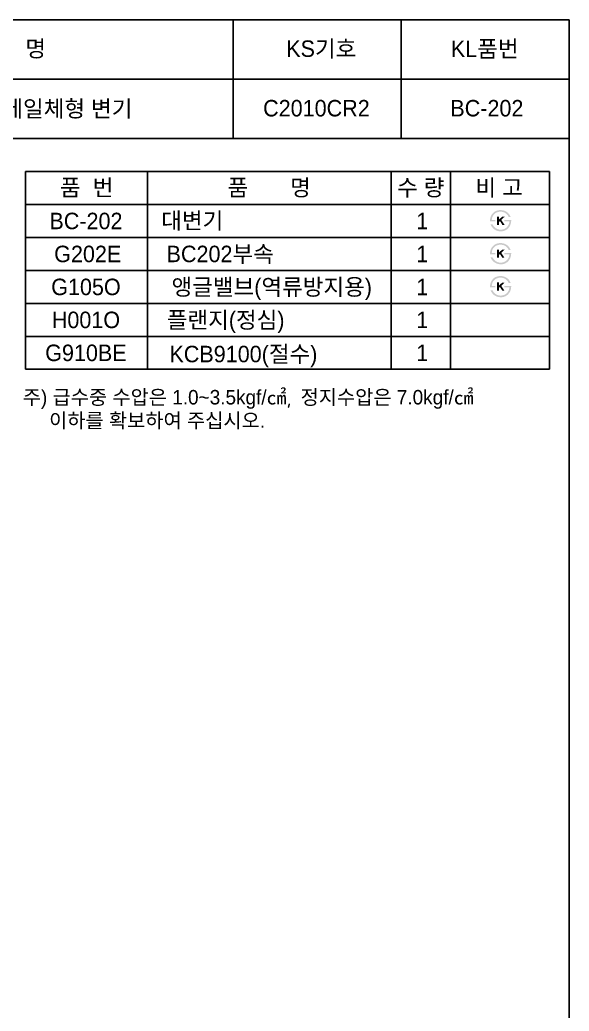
# Model space of a CAD drawing. Header units: millimetres. Extents: x 0 to 1800, y -67 to 2530.
# Drawn here: x 967 to 1800, y 1027 to 2530 of the extents above; entities that cross this region are included whole.
import ezdxf
from ezdxf.enums import TextEntityAlignment as Align

# ---------------------------------------------------------------- set-up
doc = ezdxf.new("R2010")
doc.units = ezdxf.units.MM
doc.layers.add('TEXT', color=7, linetype='Continuous')
doc.layers.add('도각라인', color=255, linetype='Continuous')
doc.styles.add('타이틀', font='H2GTRM.TTF', dxfattribs={"height": 25})

msp = doc.modelspace()

# ---------------------------------------------------------------- hatches: boundary and pattern name
at = {"layer": 'TEXT'}
for points in [[(1680.4, 2224.2), (1680.3, 2224.6), (1680.3, 2225), (1680.3, 2225.4), (1680.3, 2225.8), (1680.3, 2226.2), (1680.4, 2226.6), (1680.4, 2227), (1680.4, 2227.4), (1680.5, 2227.8), (1680.5, 2228.2), (1680.6, 2228.6), (1680.7, 2229), (1680.8, 2229.4), (1680.9, 2229.8), (1681, 2230.1), (1681.1, 2230.5), (1681.2, 2230.9), (1681.3, 2231.3), (1681.5, 2231.7), (1681.6, 2232), (1681.8, 2232.4), (1681.9, 2232.7), (1682.1, 2233.1), (1682.3, 2233.4), (1682.5, 2233.8), (1682.6, 2234.1), (1682.9, 2234.4), (1683.1, 2234.8), (1683.3, 2235.1), (1683.5, 2235.4), (1683.7, 2235.7), (1684.3, 2236.3), (1684.5, 2236.6), (1684.8, 2236.9), (1685.1, 2237.2), (1685.4, 2237.5), (1685.7, 2237.8), (1686, 2238), (1686.3, 2238.3), (1686.6, 2238.5), (1686.9, 2238.7), (1687.3, 2239), (1687.6, 2239.2), (1687.9, 2239.4), (1688.3, 2239.6), (1688.7, 2239.8), (1689, 2239.9), (1689.4, 2240.1), (1689.8, 2240.3), (1690.2, 2240.5), (1690.7, 2240.6), (1691.1, 2240.7), (1691.5, 2240.9), (1692, 2241), (1692.4, 2241.1), (1692.9, 2241.2), (1693.3, 2241.2), (1693.8, 2241.3), (1694.3, 2241.4), (1694.7, 2241.4), (1695.2, 2241.4), (1695.7, 2241.5), (1696.2, 2241.5), (1697, 2241.5), (1697.3, 2241.4), (1697.7, 2241.4), (1698.1, 2241.4), (1698.4, 2241.3), (1698.8, 2241.3), (1699.1, 2241.2), (1699.5, 2241.2), (1699.8, 2241.1), (1700.2, 2241), (1700.5, 2241), (1700.9, 2240.9), (1701.2, 2240.8), (1701.5, 2240.7), (1701.9, 2240.6), (1702.2, 2240.5), (1702.5, 2240.4), (1702.8, 2240.2), (1703.1, 2240.1), (1703.4, 2240), (1703.7, 2239.8), (1704, 2239.7), (1704.3, 2239.5), (1704.6, 2239.4), (1704.9, 2239.2), (1705.2, 2239), (1705.5, 2238.9), (1705.7, 2238.7), (1706, 2238.5), (1706.3, 2238.3), (1706.6, 2238.1), (1707, 2237.7), (1707.4, 2237.4), (1707.8, 2237), (1708.2, 2236.6), (1708.5, 2236.2), (1708.9, 2235.8), (1709.2, 2235.4), (1709.6, 2234.9), (1709.9, 2234.5), (1710.2, 2234), (1710.5, 2233.5), (1710.8, 2233), (1711, 2232.5), (1711.3, 2232), (1711.5, 2231.5), (1711.8, 2230.9), (1711.8, 2230.9), (1708.7, 2230.9), (1708.7, 2230.9), (1708.6, 2231.1), (1708.5, 2231.3), (1708.5, 2231.4), (1708.4, 2231.6), (1708.3, 2231.8), (1708.2, 2232), (1708.2, 2232.1), (1708.1, 2232.3), (1708, 2232.5), (1707.9, 2232.6), (1707.8, 2232.8), (1707.7, 2233), (1707.6, 2233.1), (1707.5, 2233.3), (1707.4, 2233.5), (1707.2, 2233.6), (1707.1, 2233.8), (1707, 2233.9), (1706.7, 2234.3), (1706.4, 2234.6), (1706.1, 2234.9), (1705.8, 2235.2), (1705.5, 2235.5), (1705.2, 2235.8), (1704.8, 2236.1), (1704.6, 2236.3), (1704.3, 2236.4), (1704.1, 2236.6), (1703.9, 2236.8), (1703.6, 2236.9), (1703.4, 2237.1), (1703.1, 2237.2), (1702.9, 2237.4), (1702.7, 2237.5), (1702.4, 2237.6), (1702.2, 2237.7), (1701.9, 2237.8), (1701.7, 2238), (1701.4, 2238.1), (1701.1, 2238.2), (1700.9, 2238.3), (1700.6, 2238.3), (1700.4, 2238.4), (1700.1, 2238.5), (1699.8, 2238.6), (1699.6, 2238.6), (1699.3, 2238.7), (1699, 2238.7), (1698.7, 2238.8), (1698.5, 2238.8), (1698.2, 2238.9), (1697.9, 2238.9), (1697.6, 2238.9), (1697.3, 2239), (1697, 2239), (1696.8, 2239), (1696.5, 2239), (1696.1, 2239), (1695.8, 2239), (1695.4, 2238.9), (1695.1, 2238.9), (1694.8, 2238.9), (1694.4, 2238.9), (1694.1, 2238.8), (1693.8, 2238.8), (1693.5, 2238.7), (1693.2, 2238.7), (1692.8, 2238.6), (1692.5, 2238.5), (1692.2, 2238.4), (1691.9, 2238.3), (1691.6, 2238.2), (1691.4, 2238.1), (1691.1, 2238), (1690.8, 2237.9), (1690.5, 2237.8), (1690.2, 2237.7), (1689.9, 2237.5), (1689.7, 2237.4), (1689.4, 2237.3), (1689.2, 2237.1), (1688.9, 2236.9), (1688.6, 2236.8), (1688.4, 2236.6), (1688.1, 2236.4), (1687.9, 2236.2), (1687.7, 2236), (1687.4, 2235.8), (1687.2, 2235.6), (1687, 2235.4), (1686.7, 2235.2), (1686.5, 2235), (1686.3, 2234.7), (1686.1, 2234.5), (1685.9, 2234.3), (1685.7, 2234), (1685.5, 2233.8), (1685.3, 2233.5), (1685.2, 2233.3), (1685, 2233), (1684.8, 2232.7), (1684.7, 2232.5), (1684.5, 2232.2), (1684.4, 2231.9), (1684.3, 2231.6), (1684.2, 2231.3), (1684, 2231.1), (1683.9, 2230.8), (1683.8, 2230.5), (1683.7, 2230.2), (1683.6, 2229.8), (1683.5, 2229.5), (1683.5, 2229.2), (1683.4, 2228.9), (1683.3, 2228.6), (1683.3, 2228.2), (1683.2, 2227.9), (1683.2, 2227.6), (1683.2, 2227.2), (1683.1, 2226.9), (1683.1, 2226.5), (1683.1, 2226.5), (1688.3, 2226.5), (1688.3, 2226.5), (1688.3, 2226.5), (1688.3, 2224.2), (1688.3, 2224.2), (1688.3, 2224.2), (1680.4, 2224.2)], [(1712.5, 2226.5), (1712.5, 2226.1), (1712.5, 2225.6), (1712.5, 2225.2), (1712.5, 2224.8), (1712.4, 2224.3), (1712.4, 2223.9), (1712.4, 2223.5), (1712.3, 2223.1), (1712.2, 2222.7), (1712.1, 2222.2), (1712.1, 2221.8), (1712, 2221.4), (1711.8, 2221), (1711.7, 2220.6), (1711.6, 2220.2), (1711.5, 2219.8), (1711.3, 2219.4), (1711.2, 2219), (1711, 2218.7), (1710.9, 2218.3), (1710.7, 2217.9), (1710.5, 2217.6), (1710.3, 2217.2), (1710.1, 2216.9), (1709.9, 2216.5), (1709.7, 2216.2), (1709.5, 2215.9), (1709.3, 2215.5), (1709, 2215.2), (1708.8, 2214.9), (1708.5, 2214.6), (1708.3, 2214.3), (1708, 2214), (1707.7, 2213.7), (1707.5, 2213.5), (1707.2, 2213.2), (1706.9, 2212.9), (1706.6, 2212.7), (1706.3, 2212.4), (1706, 2212.2), (1705.7, 2212), (1705.3, 2211.8), (1705, 2211.6), (1704.7, 2211.4), (1704.3, 2211.2), (1704, 2211), (1703.6, 2210.8), (1703.3, 2210.7), (1702.9, 2210.5), (1702.6, 2210.3), (1702.2, 2210.2), (1701.8, 2210.1), (1701.4, 2209.9), (1701, 2209.8), (1700.7, 2209.7), (1700.3, 2209.6), (1699.9, 2209.6), (1699.5, 2209.5), (1699.1, 2209.4), (1698.7, 2209.4), (1698.3, 2209.4), (1697.9, 2209.3), (1697.5, 2209.3), (1697.1, 2209.3), (1696.4, 2209.3), (1695.8, 2209.3), (1695.1, 2209.4), (1694.5, 2209.5), (1693.8, 2209.5), (1693.5, 2209.6), (1693.2, 2209.7), (1692.9, 2209.7), (1692.6, 2209.8), (1692.3, 2209.9), (1692, 2209.9), (1691.7, 2210), (1691.5, 2210.1), (1691.2, 2210.2), (1690.9, 2210.3), (1690.6, 2210.4), (1690.3, 2210.5), (1690, 2210.6), (1689.8, 2210.7), (1689.5, 2210.9), (1689.2, 2211), (1689, 2211.1), (1688.7, 2211.3), (1688.4, 2211.4), (1688.2, 2211.6), (1687.9, 2211.7), (1687.4, 2212), (1687.1, 2212.2), (1686.9, 2212.4), (1686.6, 2212.6), (1686.4, 2212.8), (1686.1, 2213), (1685.9, 2213.2), (1685.6, 2213.4), (1685.4, 2213.6), (1685.2, 2213.8), (1685, 2214.1), (1684.7, 2214.3), (1684.5, 2214.5), (1684.3, 2214.8), (1684.1, 2215), (1683.9, 2215.2), (1683.7, 2215.5), (1683.5, 2215.8), (1683.3, 2216), (1683.1, 2216.3), (1683, 2216.6), (1682.8, 2216.8), (1682.6, 2217.1), (1682.4, 2217.4), (1682.3, 2217.7), (1682.1, 2218), (1682, 2218.3), (1681.8, 2218.6), (1681.5, 2219.2), (1681.3, 2219.9), (1681.3, 2219.9), (1684.2, 2219.9), (1684.2, 2219.9), (1684.4, 2219.4), (1684.7, 2219), (1684.9, 2218.6), (1685.1, 2218.2), (1685.4, 2217.9), (1685.6, 2217.5), (1685.9, 2217.1), (1686.2, 2216.8), (1686.4, 2216.5), (1686.7, 2216.1), (1687, 2215.8), (1687.3, 2215.5), (1687.6, 2215.2), (1687.9, 2215), (1688.2, 2214.7), (1688.5, 2214.5), (1688.7, 2214.3), (1688.9, 2214.1), (1689.2, 2214), (1689.4, 2213.8), (1689.6, 2213.7), (1689.9, 2213.5), (1690.1, 2213.4), (1690.4, 2213.2), (1690.6, 2213.1), (1690.9, 2213), (1691.1, 2212.9), (1691.4, 2212.8), (1691.6, 2212.7), (1691.9, 2212.6), (1692.2, 2212.5), (1692.4, 2212.4), (1692.7, 2212.3), (1693, 2212.3), (1693.2, 2212.2), (1693.5, 2212.1), (1693.8, 2212.1), (1694.1, 2212), (1694.4, 2212), (1694.7, 2212), (1695, 2211.9), (1695.3, 2211.9), (1695.6, 2211.9), (1695.9, 2211.9), (1696.2, 2211.9), (1696.5, 2211.9), (1696.8, 2211.9), (1697.6, 2211.9), (1697.9, 2211.9), (1698.2, 2212), (1698.5, 2212), (1698.7, 2212), (1699, 2212), (1699.2, 2212.1), (1699.5, 2212.1), (1699.8, 2212.2), (1700, 2212.2), (1700.3, 2212.3), (1700.5, 2212.4), (1700.8, 2212.5), (1701, 2212.5), (1701.3, 2212.6), (1701.5, 2212.7), (1701.8, 2212.8), (1702, 2212.9), (1702.3, 2213), (1702.5, 2213.1), (1702.8, 2213.3), (1703, 2213.4), (1703.2, 2213.5), (1703.5, 2213.7), (1703.7, 2213.8), (1703.9, 2213.9), (1704.2, 2214.1), (1704.4, 2214.3), (1704.6, 2214.4), (1704.8, 2214.6), (1705.1, 2214.8), (1705.3, 2215), (1705.6, 2215.2), (1705.8, 2215.4), (1706.1, 2215.7), (1706.3, 2215.9), (1706.5, 2216.1), (1706.7, 2216.4), (1706.9, 2216.6), (1707.1, 2216.9), (1707.3, 2217.1), (1707.5, 2217.4), (1707.7, 2217.7), (1707.8, 2218), (1708, 2218.2), (1708.2, 2218.5), (1708.3, 2218.8), (1708.5, 2219.1), (1708.6, 2219.4), (1708.7, 2219.7), (1708.8, 2220), (1708.9, 2220.4), (1709.1, 2220.7), (1709.2, 2221), (1709.2, 2221.3), (1709.3, 2221.7), (1709.4, 2222), (1709.5, 2222.4), (1709.5, 2222.7), (1709.6, 2223.1), (1709.6, 2223.4), (1709.7, 2223.8), (1709.7, 2224.2), (1709.7, 2224.2), (1702.3, 2224.2), (1702.3, 2224.2), (1702.3, 2224.2), (1702.3, 2226.5), (1702.3, 2226.5), (1702.3, 2226.5), (1712.5, 2226.5)], [(1694.1, 2227.2), (1698.9, 2231.6), (1702.8, 2231.6), (1697.4, 2226.6), (1702.4, 2219.1), (1699.1, 2219.1), (1695.5, 2224.8), (1694.1, 2223.6), (1694.1, 2219.1), (1691.2, 2219.1), (1691.2, 2231.7), (1694.1, 2231.7)], [(1680.4, 2174.2), (1680.3, 2174.6), (1680.3, 2175), (1680.3, 2175.4), (1680.3, 2175.8), (1680.3, 2176.2), (1680.4, 2176.6), (1680.4, 2177), (1680.4, 2177.4), (1680.5, 2177.8), (1680.5, 2178.2), (1680.6, 2178.6), (1680.7, 2179), (1680.8, 2179.4), (1680.9, 2179.8), (1681, 2180.1), (1681.1, 2180.5), (1681.2, 2180.9), (1681.3, 2181.3), (1681.5, 2181.7), (1681.6, 2182), (1681.8, 2182.4), (1681.9, 2182.7), (1682.1, 2183.1), (1682.3, 2183.4), (1682.5, 2183.8), (1682.6, 2184.1), (1682.9, 2184.4), (1683.1, 2184.8), (1683.3, 2185.1), (1683.5, 2185.4), (1683.7, 2185.7), (1684.3, 2186.3), (1684.5, 2186.6), (1684.8, 2186.9), (1685.1, 2187.2), (1685.4, 2187.5), (1685.7, 2187.8), (1686, 2188), (1686.3, 2188.3), (1686.6, 2188.5), (1686.9, 2188.7), (1687.3, 2189), (1687.6, 2189.2), (1687.9, 2189.4), (1688.3, 2189.6), (1688.7, 2189.8), (1689, 2189.9), (1689.4, 2190.1), (1689.8, 2190.3), (1690.2, 2190.5), (1690.7, 2190.6), (1691.1, 2190.7), (1691.5, 2190.9), (1692, 2191), (1692.4, 2191.1), (1692.9, 2191.2), (1693.3, 2191.2), (1693.8, 2191.3), (1694.3, 2191.4), (1694.7, 2191.4), (1695.2, 2191.4), (1695.7, 2191.5), (1696.2, 2191.5), (1697, 2191.5), (1697.3, 2191.4), (1697.7, 2191.4), (1698.1, 2191.4), (1698.4, 2191.3), (1698.8, 2191.3), (1699.1, 2191.2), (1699.5, 2191.2), (1699.8, 2191.1), (1700.2, 2191), (1700.5, 2191), (1700.9, 2190.9), (1701.2, 2190.8), (1701.5, 2190.7), (1701.9, 2190.6), (1702.2, 2190.5), (1702.5, 2190.4), (1702.8, 2190.2), (1703.1, 2190.1), (1703.4, 2190), (1703.7, 2189.8), (1704, 2189.7), (1704.3, 2189.5), (1704.6, 2189.4), (1704.9, 2189.2), (1705.2, 2189), (1705.5, 2188.9), (1705.7, 2188.7), (1706, 2188.5), (1706.3, 2188.3), (1706.6, 2188.1), (1707, 2187.7), (1707.4, 2187.4), (1707.8, 2187), (1708.2, 2186.6), (1708.5, 2186.2), (1708.9, 2185.8), (1709.2, 2185.4), (1709.6, 2184.9), (1709.9, 2184.5), (1710.2, 2184), (1710.5, 2183.5), (1710.8, 2183), (1711, 2182.5), (1711.3, 2182), (1711.5, 2181.5), (1711.8, 2180.9), (1711.8, 2180.9), (1708.7, 2180.9), (1708.7, 2180.9), (1708.6, 2181.1), (1708.5, 2181.3), (1708.5, 2181.4), (1708.4, 2181.6), (1708.3, 2181.8), (1708.2, 2182), (1708.2, 2182.1), (1708.1, 2182.3), (1708, 2182.5), (1707.9, 2182.6), (1707.8, 2182.8), (1707.7, 2183), (1707.6, 2183.1), (1707.5, 2183.3), (1707.4, 2183.5), (1707.2, 2183.6), (1707.1, 2183.8), (1707, 2183.9), (1706.7, 2184.3), (1706.4, 2184.6), (1706.1, 2184.9), (1705.8, 2185.2), (1705.5, 2185.5), (1705.2, 2185.8), (1704.8, 2186.1), (1704.6, 2186.3), (1704.3, 2186.4), (1704.1, 2186.6), (1703.9, 2186.8), (1703.6, 2186.9), (1703.4, 2187.1), (1703.1, 2187.2), (1702.9, 2187.4), (1702.7, 2187.5), (1702.4, 2187.6), (1702.2, 2187.7), (1701.9, 2187.8), (1701.7, 2188), (1701.4, 2188.1), (1701.1, 2188.2), (1700.9, 2188.3), (1700.6, 2188.3), (1700.4, 2188.4), (1700.1, 2188.5), (1699.8, 2188.6), (1699.6, 2188.6), (1699.3, 2188.7), (1699, 2188.7), (1698.7, 2188.8), (1698.5, 2188.8), (1698.2, 2188.9), (1697.9, 2188.9), (1697.6, 2188.9), (1697.3, 2189), (1697, 2189), (1696.8, 2189), (1696.5, 2189), (1696.1, 2189), (1695.8, 2189), (1695.4, 2188.9), (1695.1, 2188.9), (1694.8, 2188.9), (1694.4, 2188.9), (1694.1, 2188.8), (1693.8, 2188.8), (1693.5, 2188.7), (1693.2, 2188.7), (1692.8, 2188.6), (1692.5, 2188.5), (1692.2, 2188.4), (1691.9, 2188.3), (1691.6, 2188.2), (1691.4, 2188.1), (1691.1, 2188), (1690.8, 2187.9), (1690.5, 2187.8), (1690.2, 2187.7), (1689.9, 2187.5), (1689.7, 2187.4), (1689.4, 2187.3), (1689.2, 2187.1), (1688.9, 2186.9), (1688.6, 2186.8), (1688.4, 2186.6), (1688.1, 2186.4), (1687.9, 2186.2), (1687.7, 2186), (1687.4, 2185.8), (1687.2, 2185.6), (1687, 2185.4), (1686.7, 2185.2), (1686.5, 2185), (1686.3, 2184.7), (1686.1, 2184.5), (1685.9, 2184.3), (1685.7, 2184), (1685.5, 2183.8), (1685.3, 2183.5), (1685.2, 2183.3), (1685, 2183), (1684.8, 2182.7), (1684.7, 2182.5), (1684.5, 2182.2), (1684.4, 2181.9), (1684.3, 2181.6), (1684.2, 2181.3), (1684, 2181.1), (1683.9, 2180.8), (1683.8, 2180.5), (1683.7, 2180.2), (1683.6, 2179.8), (1683.5, 2179.5), (1683.5, 2179.2), (1683.4, 2178.9), (1683.3, 2178.6), (1683.3, 2178.2), (1683.2, 2177.9), (1683.2, 2177.6), (1683.2, 2177.2), (1683.1, 2176.9), (1683.1, 2176.5), (1683.1, 2176.5), (1688.3, 2176.5), (1688.3, 2176.5), (1688.3, 2176.5), (1688.3, 2174.2), (1688.3, 2174.2), (1688.3, 2174.2), (1680.4, 2174.2)], [(1694.1, 2177.2), (1698.9, 2181.6), (1702.8, 2181.6), (1697.4, 2176.6), (1702.4, 2169.1), (1699.1, 2169.1), (1695.5, 2174.8), (1694.1, 2173.6), (1694.1, 2169.1), (1691.2, 2169.1), (1691.2, 2181.7), (1694.1, 2181.7)], [(1712.5, 2176.5), (1712.5, 2176.1), (1712.5, 2175.6), (1712.5, 2175.2), (1712.5, 2174.8), (1712.4, 2174.3), (1712.4, 2173.9), (1712.4, 2173.5), (1712.3, 2173.1), (1712.2, 2172.7), (1712.1, 2172.2), (1712.1, 2171.8), (1712, 2171.4), (1711.8, 2171), (1711.7, 2170.6), (1711.6, 2170.2), (1711.5, 2169.8), (1711.3, 2169.4), (1711.2, 2169), (1711, 2168.7), (1710.9, 2168.3), (1710.7, 2167.9), (1710.5, 2167.6), (1710.3, 2167.2), (1710.1, 2166.9), (1709.9, 2166.5), (1709.7, 2166.2), (1709.5, 2165.9), (1709.3, 2165.5), (1709, 2165.2), (1708.8, 2164.9), (1708.5, 2164.6), (1708.3, 2164.3), (1708, 2164), (1707.7, 2163.7), (1707.5, 2163.5), (1707.2, 2163.2), (1706.9, 2162.9), (1706.6, 2162.7), (1706.3, 2162.4), (1706, 2162.2), (1705.7, 2162), (1705.3, 2161.8), (1705, 2161.6), (1704.7, 2161.4), (1704.3, 2161.2), (1704, 2161), (1703.6, 2160.8), (1703.3, 2160.7), (1702.9, 2160.5), (1702.6, 2160.3), (1702.2, 2160.2), (1701.8, 2160.1), (1701.4, 2159.9), (1701, 2159.8), (1700.7, 2159.7), (1700.3, 2159.6), (1699.9, 2159.6), (1699.5, 2159.5), (1699.1, 2159.4), (1698.7, 2159.4), (1698.3, 2159.4), (1697.9, 2159.3), (1697.5, 2159.3), (1697.1, 2159.3), (1696.4, 2159.3), (1695.8, 2159.3), (1695.1, 2159.4), (1694.5, 2159.5), (1693.8, 2159.5), (1693.5, 2159.6), (1693.2, 2159.7), (1692.9, 2159.7), (1692.6, 2159.8), (1692.3, 2159.9), (1692, 2159.9), (1691.7, 2160), (1691.5, 2160.1), (1691.2, 2160.2), (1690.9, 2160.3), (1690.6, 2160.4), (1690.3, 2160.5), (1690, 2160.6), (1689.8, 2160.7), (1689.5, 2160.9), (1689.2, 2161), (1689, 2161.1), (1688.7, 2161.3), (1688.4, 2161.4), (1688.2, 2161.6), (1687.9, 2161.7), (1687.4, 2162), (1687.1, 2162.2), (1686.9, 2162.4), (1686.6, 2162.6), (1686.4, 2162.8), (1686.1, 2163), (1685.9, 2163.2), (1685.6, 2163.4), (1685.4, 2163.6), (1685.2, 2163.8), (1685, 2164.1), (1684.7, 2164.3), (1684.5, 2164.5), (1684.3, 2164.8), (1684.1, 2165), (1683.9, 2165.2), (1683.7, 2165.5), (1683.5, 2165.8), (1683.3, 2166), (1683.1, 2166.3), (1683, 2166.6), (1682.8, 2166.8), (1682.6, 2167.1), (1682.4, 2167.4), (1682.3, 2167.7), (1682.1, 2168), (1682, 2168.3), (1681.8, 2168.6), (1681.5, 2169.2), (1681.3, 2169.9), (1681.3, 2169.9), (1684.2, 2169.9), (1684.2, 2169.9), (1684.4, 2169.4), (1684.7, 2169), (1684.9, 2168.6), (1685.1, 2168.2), (1685.4, 2167.9), (1685.6, 2167.5), (1685.9, 2167.1), (1686.2, 2166.8), (1686.4, 2166.5), (1686.7, 2166.1), (1687, 2165.8), (1687.3, 2165.5), (1687.6, 2165.2), (1687.9, 2165), (1688.2, 2164.7), (1688.5, 2164.5), (1688.7, 2164.3), (1688.9, 2164.1), (1689.2, 2164), (1689.4, 2163.8), (1689.6, 2163.7), (1689.9, 2163.5), (1690.1, 2163.4), (1690.4, 2163.2), (1690.6, 2163.1), (1690.9, 2163), (1691.1, 2162.9), (1691.4, 2162.8), (1691.6, 2162.7), (1691.9, 2162.6), (1692.2, 2162.5), (1692.4, 2162.4), (1692.7, 2162.3), (1693, 2162.3), (1693.2, 2162.2), (1693.5, 2162.1), (1693.8, 2162.1), (1694.1, 2162), (1694.4, 2162), (1694.7, 2162), (1695, 2161.9), (1695.3, 2161.9), (1695.6, 2161.9), (1695.9, 2161.9), (1696.2, 2161.9), (1696.5, 2161.9), (1696.8, 2161.9), (1697.6, 2161.9), (1697.9, 2161.9), (1698.2, 2162), (1698.5, 2162), (1698.7, 2162), (1699, 2162), (1699.2, 2162.1), (1699.5, 2162.1), (1699.8, 2162.2), (1700, 2162.2), (1700.3, 2162.3), (1700.5, 2162.4), (1700.8, 2162.5), (1701, 2162.5), (1701.3, 2162.6), (1701.5, 2162.7), (1701.8, 2162.8), (1702, 2162.9), (1702.3, 2163), (1702.5, 2163.1), (1702.8, 2163.3), (1703, 2163.4), (1703.2, 2163.5), (1703.5, 2163.7), (1703.7, 2163.8), (1703.9, 2163.9), (1704.2, 2164.1), (1704.4, 2164.3), (1704.6, 2164.4), (1704.8, 2164.6), (1705.1, 2164.8), (1705.3, 2165), (1705.6, 2165.2), (1705.8, 2165.4), (1706.1, 2165.7), (1706.3, 2165.9), (1706.5, 2166.1), (1706.7, 2166.4), (1706.9, 2166.6), (1707.1, 2166.9), (1707.3, 2167.1), (1707.5, 2167.4), (1707.7, 2167.7), (1707.8, 2168), (1708, 2168.2), (1708.2, 2168.5), (1708.3, 2168.8), (1708.5, 2169.1), (1708.6, 2169.4), (1708.7, 2169.7), (1708.8, 2170), (1708.9, 2170.4), (1709.1, 2170.7), (1709.2, 2171), (1709.2, 2171.3), (1709.3, 2171.7), (1709.4, 2172), (1709.5, 2172.4), (1709.5, 2172.7), (1709.6, 2173.1), (1709.6, 2173.4), (1709.7, 2173.8), (1709.7, 2174.2), (1709.7, 2174.2), (1702.3, 2174.2), (1702.3, 2174.2), (1702.3, 2174.2), (1702.3, 2176.5), (1702.3, 2176.5), (1702.3, 2176.5), (1712.5, 2176.5)], [(1680.4, 2124.2), (1680.3, 2124.6), (1680.3, 2125), (1680.3, 2125.4), (1680.3, 2125.8), (1680.3, 2126.2), (1680.4, 2126.6), (1680.4, 2127), (1680.4, 2127.4), (1680.5, 2127.8), (1680.5, 2128.2), (1680.6, 2128.6), (1680.7, 2129), (1680.8, 2129.4), (1680.9, 2129.8), (1681, 2130.1), (1681.1, 2130.5), (1681.2, 2130.9), (1681.3, 2131.3), (1681.5, 2131.7), (1681.6, 2132), (1681.8, 2132.4), (1681.9, 2132.7), (1682.1, 2133.1), (1682.3, 2133.4), (1682.5, 2133.8), (1682.6, 2134.1), (1682.9, 2134.4), (1683.1, 2134.8), (1683.3, 2135.1), (1683.5, 2135.4), (1683.7, 2135.7), (1684.3, 2136.3), (1684.5, 2136.6), (1684.8, 2136.9), (1685.1, 2137.2), (1685.4, 2137.5), (1685.7, 2137.8), (1686, 2138), (1686.3, 2138.3), (1686.6, 2138.5), (1686.9, 2138.7), (1687.3, 2139), (1687.6, 2139.2), (1687.9, 2139.4), (1688.3, 2139.6), (1688.7, 2139.8), (1689, 2139.9), (1689.4, 2140.1), (1689.8, 2140.3), (1690.2, 2140.5), (1690.7, 2140.6), (1691.1, 2140.7), (1691.5, 2140.9), (1692, 2141), (1692.4, 2141.1), (1692.9, 2141.2), (1693.3, 2141.2), (1693.8, 2141.3), (1694.3, 2141.4), (1694.7, 2141.4), (1695.2, 2141.4), (1695.7, 2141.5), (1696.2, 2141.5), (1697, 2141.5), (1697.3, 2141.4), (1697.7, 2141.4), (1698.1, 2141.4), (1698.4, 2141.3), (1698.8, 2141.3), (1699.1, 2141.2), (1699.5, 2141.2), (1699.8, 2141.1), (1700.2, 2141), (1700.5, 2141), (1700.9, 2140.9), (1701.2, 2140.8), (1701.5, 2140.7), (1701.9, 2140.6), (1702.2, 2140.5), (1702.5, 2140.4), (1702.8, 2140.2), (1703.1, 2140.1), (1703.4, 2140), (1703.7, 2139.8), (1704, 2139.7), (1704.3, 2139.5), (1704.6, 2139.4), (1704.9, 2139.2), (1705.2, 2139), (1705.5, 2138.9), (1705.7, 2138.7), (1706, 2138.5), (1706.3, 2138.3), (1706.6, 2138.1), (1707, 2137.7), (1707.4, 2137.4), (1707.8, 2137), (1708.2, 2136.6), (1708.5, 2136.2), (1708.9, 2135.8), (1709.2, 2135.4), (1709.6, 2134.9), (1709.9, 2134.5), (1710.2, 2134), (1710.5, 2133.5), (1710.8, 2133), (1711, 2132.5), (1711.3, 2132), (1711.5, 2131.5), (1711.8, 2130.9), (1711.8, 2130.9), (1708.7, 2130.9), (1708.7, 2130.9), (1708.6, 2131.1), (1708.5, 2131.3), (1708.5, 2131.4), (1708.4, 2131.6), (1708.3, 2131.8), (1708.2, 2132), (1708.2, 2132.1), (1708.1, 2132.3), (1708, 2132.5), (1707.9, 2132.6), (1707.8, 2132.8), (1707.7, 2133), (1707.6, 2133.1), (1707.5, 2133.3), (1707.4, 2133.5), (1707.2, 2133.6), (1707.1, 2133.8), (1707, 2133.9), (1706.7, 2134.3), (1706.4, 2134.6), (1706.1, 2134.9), (1705.8, 2135.2), (1705.5, 2135.5), (1705.2, 2135.8), (1704.8, 2136.1), (1704.6, 2136.3), (1704.3, 2136.4), (1704.1, 2136.6), (1703.9, 2136.8), (1703.6, 2136.9), (1703.4, 2137.1), (1703.1, 2137.2), (1702.9, 2137.4), (1702.7, 2137.5), (1702.4, 2137.6), (1702.2, 2137.7), (1701.9, 2137.8), (1701.7, 2138), (1701.4, 2138.1), (1701.1, 2138.2), (1700.9, 2138.3), (1700.6, 2138.3), (1700.4, 2138.4), (1700.1, 2138.5), (1699.8, 2138.6), (1699.6, 2138.6), (1699.3, 2138.7), (1699, 2138.7), (1698.7, 2138.8), (1698.5, 2138.8), (1698.2, 2138.9), (1697.9, 2138.9), (1697.6, 2138.9), (1697.3, 2139), (1697, 2139), (1696.8, 2139), (1696.5, 2139), (1696.1, 2139), (1695.8, 2139), (1695.4, 2138.9), (1695.1, 2138.9), (1694.8, 2138.9), (1694.4, 2138.9), (1694.1, 2138.8), (1693.8, 2138.8), (1693.5, 2138.7), (1693.2, 2138.7), (1692.8, 2138.6), (1692.5, 2138.5), (1692.2, 2138.4), (1691.9, 2138.3), (1691.6, 2138.2), (1691.4, 2138.1), (1691.1, 2138), (1690.8, 2137.9), (1690.5, 2137.8), (1690.2, 2137.7), (1689.9, 2137.5), (1689.7, 2137.4), (1689.4, 2137.3), (1689.2, 2137.1), (1688.9, 2136.9), (1688.6, 2136.8), (1688.4, 2136.6), (1688.1, 2136.4), (1687.9, 2136.2), (1687.7, 2136), (1687.4, 2135.8), (1687.2, 2135.6), (1687, 2135.4), (1686.7, 2135.2), (1686.5, 2135), (1686.3, 2134.7), (1686.1, 2134.5), (1685.9, 2134.3), (1685.7, 2134), (1685.5, 2133.8), (1685.3, 2133.5), (1685.2, 2133.3), (1685, 2133), (1684.8, 2132.7), (1684.7, 2132.5), (1684.5, 2132.2), (1684.4, 2131.9), (1684.3, 2131.6), (1684.2, 2131.3), (1684, 2131.1), (1683.9, 2130.8), (1683.8, 2130.5), (1683.7, 2130.2), (1683.6, 2129.8), (1683.5, 2129.5), (1683.5, 2129.2), (1683.4, 2128.9), (1683.3, 2128.6), (1683.3, 2128.2), (1683.2, 2127.9), (1683.2, 2127.6), (1683.2, 2127.2), (1683.1, 2126.9), (1683.1, 2126.5), (1683.1, 2126.5), (1688.3, 2126.5), (1688.3, 2126.5), (1688.3, 2126.5), (1688.3, 2124.2), (1688.3, 2124.2), (1688.3, 2124.2), (1680.4, 2124.2)], [(1712.5, 2126.5), (1712.5, 2126.1), (1712.5, 2125.6), (1712.5, 2125.2), (1712.5, 2124.8), (1712.4, 2124.3), (1712.4, 2123.9), (1712.4, 2123.5), (1712.3, 2123.1), (1712.2, 2122.7), (1712.1, 2122.2), (1712.1, 2121.8), (1712, 2121.4), (1711.8, 2121), (1711.7, 2120.6), (1711.6, 2120.2), (1711.5, 2119.8), (1711.3, 2119.4), (1711.2, 2119), (1711, 2118.7), (1710.9, 2118.3), (1710.7, 2117.9), (1710.5, 2117.6), (1710.3, 2117.2), (1710.1, 2116.9), (1709.9, 2116.5), (1709.7, 2116.2), (1709.5, 2115.9), (1709.3, 2115.5), (1709, 2115.2), (1708.8, 2114.9), (1708.5, 2114.6), (1708.3, 2114.3), (1708, 2114), (1707.7, 2113.7), (1707.5, 2113.5), (1707.2, 2113.2), (1706.9, 2112.9), (1706.6, 2112.7), (1706.3, 2112.4), (1706, 2112.2), (1705.7, 2112), (1705.3, 2111.8), (1705, 2111.6), (1704.7, 2111.4), (1704.3, 2111.2), (1704, 2111), (1703.6, 2110.8), (1703.3, 2110.7), (1702.9, 2110.5), (1702.6, 2110.3), (1702.2, 2110.2), (1701.8, 2110.1), (1701.4, 2109.9), (1701, 2109.8), (1700.7, 2109.7), (1700.3, 2109.6), (1699.9, 2109.6), (1699.5, 2109.5), (1699.1, 2109.4), (1698.7, 2109.4), (1698.3, 2109.4), (1697.9, 2109.3), (1697.5, 2109.3), (1697.1, 2109.3), (1696.4, 2109.3), (1695.8, 2109.3), (1695.1, 2109.4), (1694.5, 2109.5), (1693.8, 2109.5), (1693.5, 2109.6), (1693.2, 2109.7), (1692.9, 2109.7), (1692.6, 2109.8), (1692.3, 2109.9), (1692, 2109.9), (1691.7, 2110), (1691.5, 2110.1), (1691.2, 2110.2), (1690.9, 2110.3), (1690.6, 2110.4), (1690.3, 2110.5), (1690, 2110.6), (1689.8, 2110.7), (1689.5, 2110.9), (1689.2, 2111), (1689, 2111.1), (1688.7, 2111.3), (1688.4, 2111.4), (1688.2, 2111.6), (1687.9, 2111.7), (1687.4, 2112), (1687.1, 2112.2), (1686.9, 2112.4), (1686.6, 2112.6), (1686.4, 2112.8), (1686.1, 2113), (1685.9, 2113.2), (1685.6, 2113.4), (1685.4, 2113.6), (1685.2, 2113.8), (1685, 2114.1), (1684.7, 2114.3), (1684.5, 2114.5), (1684.3, 2114.8), (1684.1, 2115), (1683.9, 2115.2), (1683.7, 2115.5), (1683.5, 2115.8), (1683.3, 2116), (1683.1, 2116.3), (1683, 2116.6), (1682.8, 2116.8), (1682.6, 2117.1), (1682.4, 2117.4), (1682.3, 2117.7), (1682.1, 2118), (1682, 2118.3), (1681.8, 2118.6), (1681.5, 2119.2), (1681.3, 2119.9), (1681.3, 2119.9), (1684.2, 2119.9), (1684.2, 2119.9), (1684.4, 2119.4), (1684.7, 2119), (1684.9, 2118.6), (1685.1, 2118.2), (1685.4, 2117.9), (1685.6, 2117.5), (1685.9, 2117.1), (1686.2, 2116.8), (1686.4, 2116.5), (1686.7, 2116.1), (1687, 2115.8), (1687.3, 2115.5), (1687.6, 2115.2), (1687.9, 2115), (1688.2, 2114.7), (1688.5, 2114.5), (1688.7, 2114.3), (1688.9, 2114.1), (1689.2, 2114), (1689.4, 2113.8), (1689.6, 2113.7), (1689.9, 2113.5), (1690.1, 2113.4), (1690.4, 2113.2), (1690.6, 2113.1), (1690.9, 2113), (1691.1, 2112.9), (1691.4, 2112.8), (1691.6, 2112.7), (1691.9, 2112.6), (1692.2, 2112.5), (1692.4, 2112.4), (1692.7, 2112.3), (1693, 2112.3), (1693.2, 2112.2), (1693.5, 2112.1), (1693.8, 2112.1), (1694.1, 2112), (1694.4, 2112), (1694.7, 2112), (1695, 2111.9), (1695.3, 2111.9), (1695.6, 2111.9), (1695.9, 2111.9), (1696.2, 2111.9), (1696.5, 2111.9), (1696.8, 2111.9), (1697.6, 2111.9), (1697.9, 2111.9), (1698.2, 2112), (1698.5, 2112), (1698.7, 2112), (1699, 2112), (1699.2, 2112.1), (1699.5, 2112.1), (1699.8, 2112.2), (1700, 2112.2), (1700.3, 2112.3), (1700.5, 2112.4), (1700.8, 2112.5), (1701, 2112.5), (1701.3, 2112.6), (1701.5, 2112.7), (1701.8, 2112.8), (1702, 2112.9), (1702.3, 2113), (1702.5, 2113.1), (1702.8, 2113.3), (1703, 2113.4), (1703.2, 2113.5), (1703.5, 2113.7), (1703.7, 2113.8), (1703.9, 2113.9), (1704.2, 2114.1), (1704.4, 2114.3), (1704.6, 2114.4), (1704.8, 2114.6), (1705.1, 2114.8), (1705.3, 2115), (1705.6, 2115.2), (1705.8, 2115.4), (1706.1, 2115.7), (1706.3, 2115.9), (1706.5, 2116.1), (1706.7, 2116.4), (1706.9, 2116.6), (1707.1, 2116.9), (1707.3, 2117.1), (1707.5, 2117.4), (1707.7, 2117.7), (1707.8, 2118), (1708, 2118.2), (1708.2, 2118.5), (1708.3, 2118.8), (1708.5, 2119.1), (1708.6, 2119.4), (1708.7, 2119.7), (1708.8, 2120), (1708.9, 2120.4), (1709.1, 2120.7), (1709.2, 2121), (1709.2, 2121.3), (1709.3, 2121.7), (1709.4, 2122), (1709.5, 2122.4), (1709.5, 2122.7), (1709.6, 2123.1), (1709.6, 2123.4), (1709.7, 2123.8), (1709.7, 2124.2), (1709.7, 2124.2), (1702.3, 2124.2), (1702.3, 2124.2), (1702.3, 2124.2), (1702.3, 2126.5), (1702.3, 2126.5), (1702.3, 2126.5), (1712.5, 2126.5)], [(1694.1, 2127.2), (1698.9, 2131.6), (1702.8, 2131.6), (1697.4, 2126.6), (1702.4, 2119.1), (1699.1, 2119.1), (1695.5, 2124.8), (1694.1, 2123.6), (1694.1, 2119.1), (1691.2, 2119.1), (1691.2, 2131.7), (1694.1, 2131.7)]]:
    msp.add_hatch(color=256, dxfattribs=at).paths.add_polyline_path(points, flags=0)

# ---------------------------------------------------------------- linework, layer by layer
at = {"layer": '도각라인', "color": 7}
for p, q in [((0.5, 2530), (1800.5, 2530)), ((1290.5, 2350), (1290.5, 2530)), ((1545.5, 2350), (1545.5, 2530)), ((1800.5, 2530), (1800.5, 0)), ((520.5, 2440), (1800.5, 2440)), ((0.5, 2350), (1800.5, 2350)), ((975.5, 2050), (975.5, 2300)), ((975.5, 2300), (1770.5, 2300)), ((1160.5, 2050), (1160.5, 2300)), ((1530.5, 2000), (1530.5, 2300)), ((1620.5, 2000), (1620.5, 2300)), ((1770.5, 2000), (1770.5, 2300)), ((975.5, 2250), (1770.5, 2250)), ((975.5, 2200), (1770.5, 2200)), ((975.5, 2150), (1770.5, 2150)), ((975.5, 2100), (1770.5, 2100)), ((975.5, 2000), (975.5, 2050)), ((975.5, 2050), (1770.5, 2050)), ((1160.5, 2000), (1160.5, 2050)), ((975.5, 2000), (1770.5, 2000))]:
    msp.add_line(p, q, dxfattribs=at)

# ---------------------------------------------------------------- texts
at = {"layer": 'TEXT', "style": '타이틀'}
for s, p in [('품             명', (916.2, 2486.4)), ('KS기호', (1424.3, 2486.3)), ('KL품번', (1672.3, 2486.1)), ('절수형 전자식 비데일체형 변기', (920.2, 2395.3)), ('C2010CR2', (1417, 2396)), ('BC-202', (1675.6, 2396)), ('품  번', (1068.4, 2275.7)), ('품       명', (1345.3, 2275.7)), ('수 량', (1575.3, 2275.7)), ('비 고', (1694.1, 2275.7)), ('대변기', (1228.6, 2225.6)), ('BC-202', (1067.3, 2225)), ('1', (1577.5, 2225)), ('G202E', (1070, 2175)), ('BC202부속', (1271, 2175)), ('1', (1577.5, 2174.9)), ('G105O', (1067.3, 2125)), ('앵글밸브(역류방지용)', (1349.2, 2125)), ('1', (1577.5, 2124.9)), ('플랜지(정심) ', (1283.8, 2075)), ('H001O', (1067.3, 2075)), ('1', (1577.5, 2075)), ('G910BE', (1067.3, 2025)), ('KCB9100(절수)', (1306.2, 2023.2)), ('1', (1577.5, 2025))]:
    msp.add_text(s, height=25, dxfattribs=at).set_placement(p, align=Align.MIDDLE_CENTER)
at = {"layer": 'TEXT', "insert": (971.4, 1968.7), "char_height": 22, "width": 874.798, "attachment_point": 1, "line_spacing_factor": 0.963855, "style": '타이틀'}
msp.add_mtext('\\A1;주) 급수중 수압은 1.0~3.5kgf/㎠{\\fISOCPEUR|b0|i0|c0|p34;, }정지수압은 7.0kgf/㎠{\\fISOCPEUR|b0|i0|c0|p34; }\\P     이하를 확보하여 주십시오.', dxfattribs=at)

doc.saveas('drawing.dxf')
